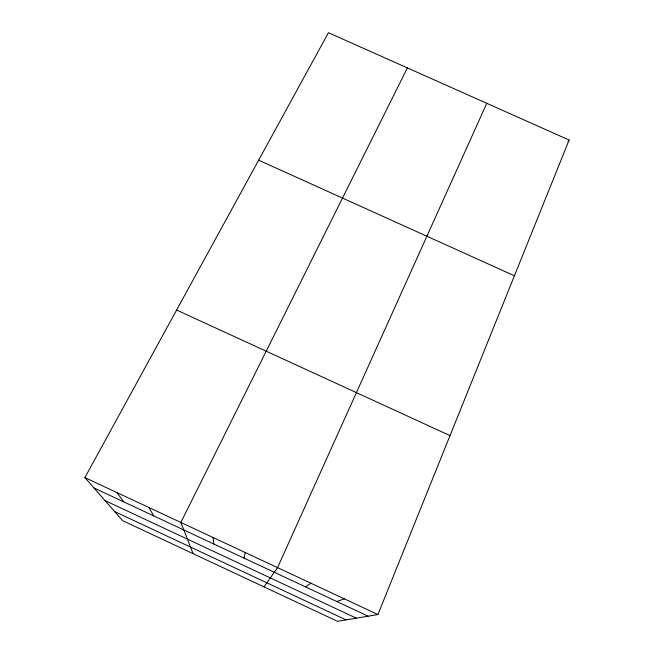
<?xml version="1.0" encoding="UTF-8"?>
<svg xmlns="http://www.w3.org/2000/svg" width="654" height="654" viewBox="0 0 654 654"><rect width="100%" height="100%" fill="white"/><g stroke="black" fill="none" stroke-linecap="round" stroke-linejoin="round"><path stroke-width="0.98" d="M244.056 558.148L245.242 552.532M377.922 614.547L569.111 140.03L328.447 32.7L84.889 477.592L122.576 520.641L337.48 621.3L377.922 614.547L84.889 477.592M486.789 103.316L277.549 567.631L264.012 586.891M407.377 67.902L180.864 522.448L193.102 553.676M567.974 141.697L569.111 140.03M305.5 586.875L310.92 583.229M336.785 601.508L344.38 598.868M258.665 160.173L514.412 275.792M176.613 310.045L450.017 435.613M93.972 487.958L368.153 616.182M105 500.563L356.307 618.153M114.597 511.534L346.015 619.878M116.804 492.503L123.851 501.937M148.793 507.455L153.796 515.941M213.008 537.474L213.899 544.046"/></g></svg>
